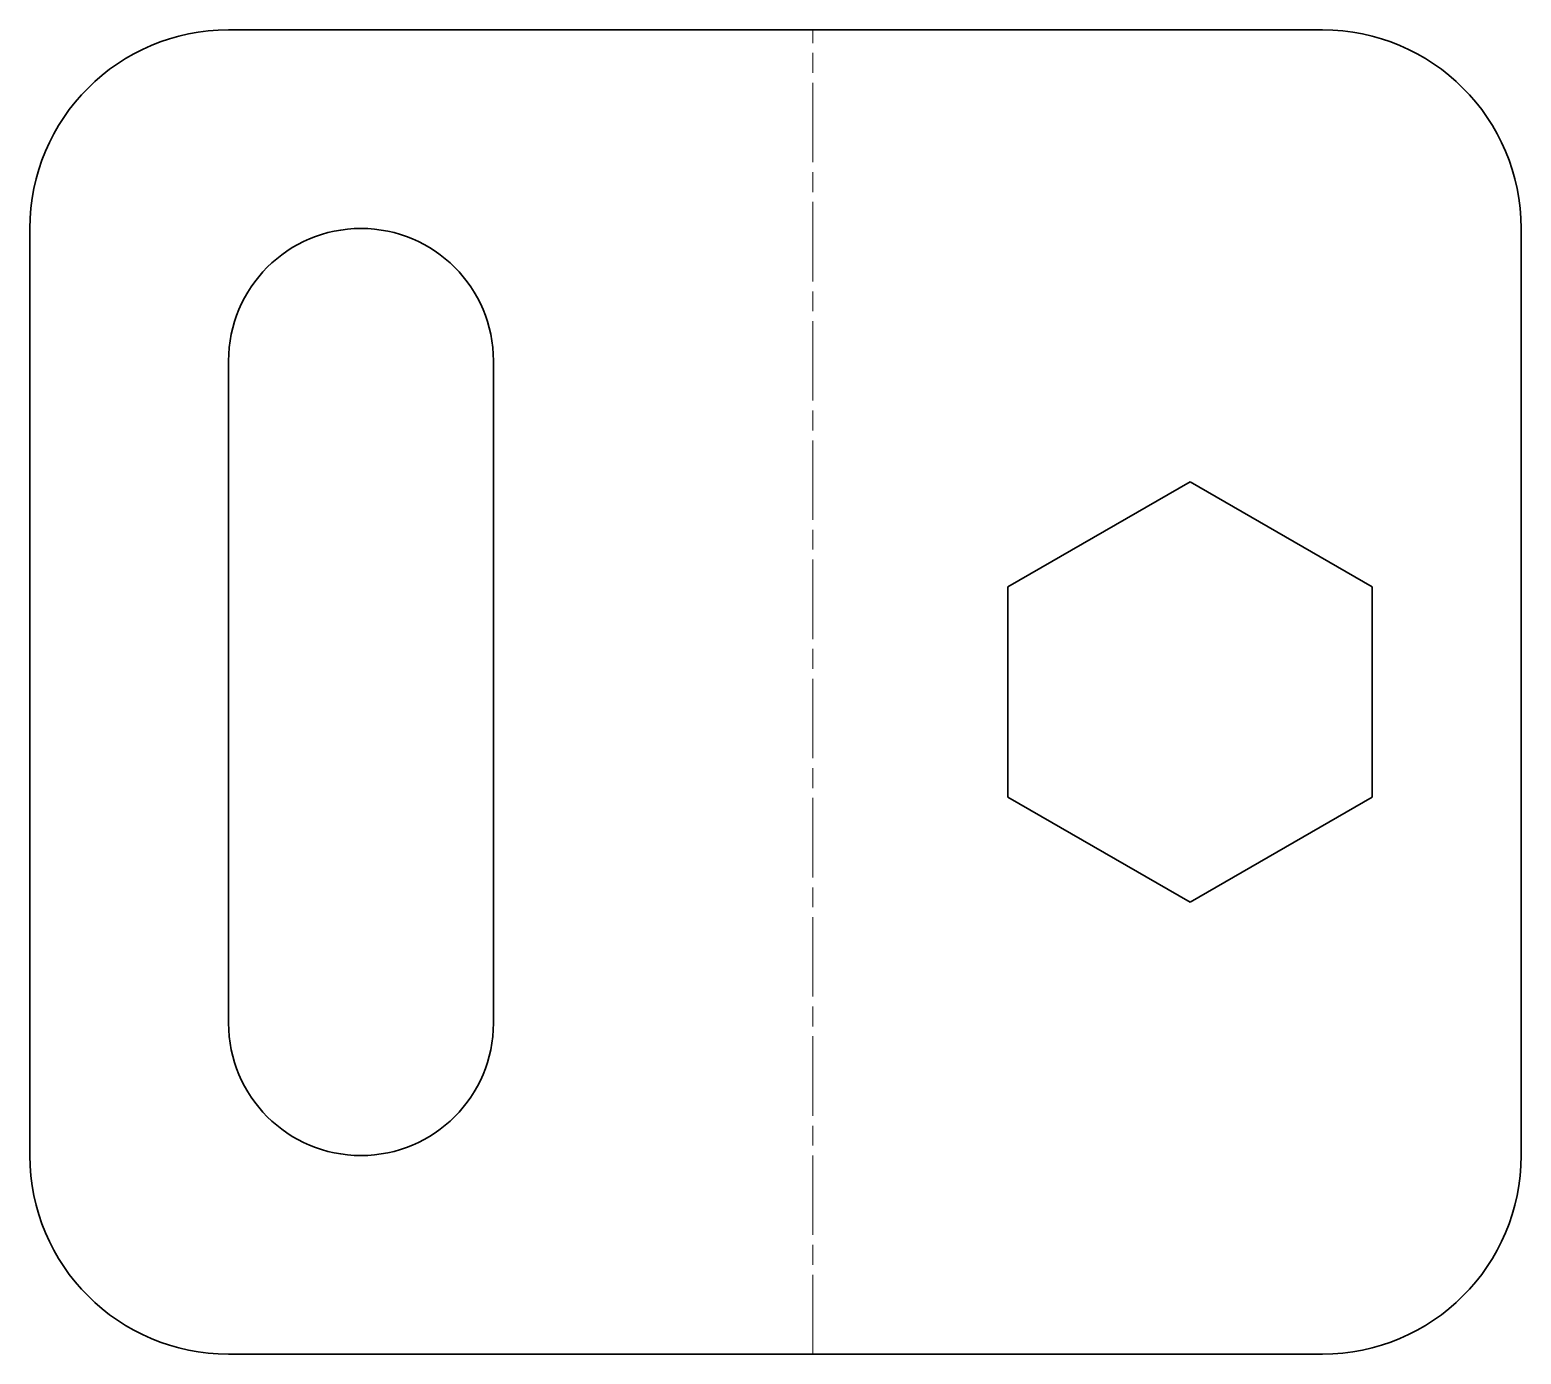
# Model space of a CAD drawing. Header units: millimetres. Extents: x 0 to 45, y 0 to 40.
import ezdxf

# ---------------------------------------------------------------- set-up
doc = ezdxf.new("R2010")
doc.units = ezdxf.units.MM
doc.linetypes.add('Chain', pattern=[13.68, 9.12, -1.14, 2.28, -1.14])
doc.layers.add('SIMUMAK Bend Centerline (ISO)', color=7, linetype='Chain', lineweight=9)
doc.layers.add('SIMUMAK Visible (ISO)', color=7, linetype='Continuous', lineweight=35)

# ---------------------------------------------------------------- blocks, each defined once
blk = doc.blocks.new('SIL-026-lUNI-02_Sheet_5_SIL-026-lUNI-02 (desplegada)')
at = {"layer": 'SIMUMAK Bend Centerline (ISO)', "ltscale": 0.263158}
blk.add_line((1.125, -20), (1.125, 20), dxfattribs=at)
at = {"layer": 'SIMUMAK Visible (ISO)'}
for p, q in [((-16.518, 20), (16.518, 20)), ((-22.518, -14), (-22.518, 14)), ((22.518, 14), (22.518, -14)), ((-16.518, -10), (-16.518, 10)), ((-8.518, 10), (-8.518, -10)), ((7.018, 3.175), (12.518, 6.351)), ((12.518, 6.351), (18.018, 3.175)), ((7.018, -3.175), (7.018, 3.175)), ((18.018, 3.175), (18.018, -3.175)), ((12.518, -6.351), (7.018, -3.175)), ((18.018, -3.175), (12.518, -6.351)), ((16.518, -20), (-16.518, -20))]:
    blk.add_line(p, q, dxfattribs=at)
at = {"layer": 'SIMUMAK Visible (ISO)', "extrusion": (0, 0, -1)}
for centre, radius, start, end in [((16.518, 14), 6, 0, 90), ((-16.518, 14), 6, 90, 180), ((12.518, 10), 4, 0, 180), ((12.518, -10), 4, 180.0001, 0), ((16.518, -14), 6, 270, 360), ((-16.518, -14), 6, 180, 270)]:
    blk.add_arc(centre, radius, start, end, dxfattribs=at)

msp = doc.modelspace()

# ---------------------------------------------------------------- block references
msp.add_blockref('SIL-026-lUNI-02_Sheet_5_SIL-026-lUNI-02 (desplegada)', (22.518, 20))

doc.saveas('drawing.dxf')
